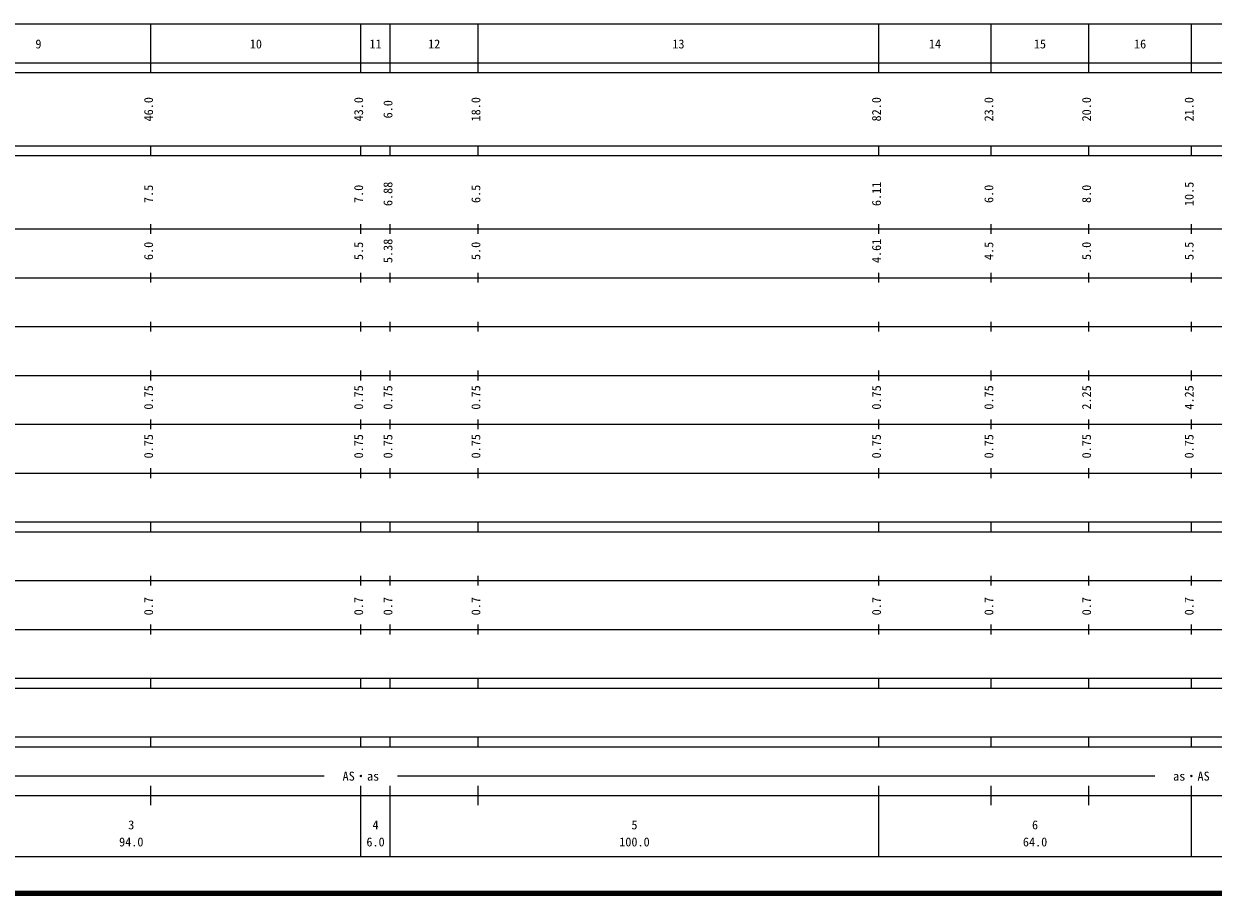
# Model space of a CAD drawing. Units: millimetres on the paper, enlarged 1000 times. Extents: x 40000 to 680000, y 20000 to 380000.
# Drawn here: x 292998 to 536466, y 20000 to 198000 of the extents above; entities that cross this region are included whole.
import ezdxf
from ezdxf.enums import TextEntityAlignment as Align

# ---------------------------------------------------------------- set-up
doc = ezdxf.new("R2010")
doc.units = ezdxf.units.MM
doc.header["$LTSCALE"] = 1000
doc.layers.add('M-TTL', color=2, linetype='Continuous', lineweight=140)
doc.layers.add('M-TTL-BAND', color=7, linetype='Continuous', lineweight=25)
doc.styles.add('ＭＳ ゴシック', font='')
doc.styles.get('ＭＳ ゴシック').set_extended_font_data('MS Gothic')

msp = doc.modelspace()

# ---------------------------------------------------------------- linework, layer by layer
at = {"layer": 'M-TTL'}
msp.add_line((40000, 20000), (680000, 20000), dxfattribs=at)
at = {"layer": 'M-TTL-BAND'}
for p, q in [((68000, 198000), (579000, 198000)), ((319000, 188000), (319000, 198000)), ((362000, 188000), (362000, 198000)), ((368000, 188000), (368000, 198000)), ((386000, 188000), (386000, 198000)), ((468000, 188000), (468000, 198000)), ((491000, 188000), (491000, 198000)), ((511000, 188000), (511000, 198000)), ((532000, 188000), (532000, 198000)), ((40000, 190000), (579000, 190000)), ((40000, 188000), (579000, 188000)), ((40000, 173000), (579000, 173000)), ((319000, 171000), (319000, 173000)), ((362000, 171000), (362000, 173000)), ((368000, 171000), (368000, 173000)), ((386000, 171000), (386000, 173000)), ((468000, 171000), (468000, 173000)), ((491000, 171000), (491000, 173000)), ((511000, 171000), (511000, 173000)), ((532000, 171000), (532000, 173000)), ((40000, 171000), (579000, 171000)), ((40000, 156000), (579000, 156000)), ((319000, 155000), (319000, 157000)), ((362000, 155000), (362000, 157000)), ((368000, 155000), (368000, 157000)), ((386000, 155000), (386000, 157000)), ((468000, 155000), (468000, 157000)), ((491000, 155000), (491000, 157000)), ((511000, 155000), (511000, 157000)), ((532000, 155000), (532000, 157000)), ((319000, 145000), (319000, 147000)), ((362000, 145000), (362000, 147000)), ((368000, 145000), (368000, 147000)), ((386000, 145000), (386000, 147000)), ((468000, 145000), (468000, 147000)), ((491000, 145000), (491000, 147000)), ((511000, 145000), (511000, 147000)), ((532000, 145000), (532000, 147000)), ((46000, 146000), (579000, 146000)), ((319000, 135000), (319000, 137000)), ((362000, 135000), (362000, 137000)), ((368000, 135000), (368000, 137000)), ((386000, 135000), (386000, 137000)), ((468000, 135000), (468000, 137000)), ((491000, 135000), (491000, 137000)), ((511000, 135000), (511000, 137000)), ((532000, 135000), (532000, 137000)), ((52000, 136000), (579000, 136000)), ((319000, 125000), (319000, 127000)), ((362000, 125000), (362000, 127000)), ((368000, 125000), (368000, 127000)), ((386000, 125000), (386000, 127000)), ((468000, 125000), (468000, 127000)), ((491000, 125000), (491000, 127000)), ((511000, 125000), (511000, 127000)), ((532000, 125000), (532000, 127000)), ((46000, 126000), (579000, 126000)), ((319000, 115000), (319000, 117000)), ((362000, 115000), (362000, 117000)), ((368000, 115000), (368000, 117000)), ((386000, 115000), (386000, 117000)), ((468000, 115000), (468000, 117000)), ((491000, 115000), (491000, 117000)), ((511000, 115000), (511000, 117000)), ((532000, 115000), (532000, 117000)), ((52000, 116000), (579000, 116000)), ((46000, 106000), (579000, 106000)), ((319000, 105000), (319000, 107000)), ((362000, 105000), (362000, 107000)), ((368000, 105000), (368000, 107000)), ((386000, 105000), (386000, 107000)), ((468000, 105000), (468000, 107000)), ((491000, 105000), (491000, 107000)), ((511000, 105000), (511000, 107000)), ((532000, 105000), (532000, 107000)), ((40000, 96000), (579000, 96000)), ((319000, 94000), (319000, 96000)), ((362000, 94000), (362000, 96000)), ((368000, 94000), (368000, 96000)), ((386000, 94000), (386000, 96000)), ((468000, 94000), (468000, 96000)), ((491000, 94000), (491000, 96000)), ((511000, 94000), (511000, 96000)), ((532000, 94000), (532000, 96000)), ((40000, 94000), (579000, 94000)), ((49000, 84000), (579000, 84000)), ((319000, 83000), (319000, 85000)), ((362000, 83000), (362000, 85000)), ((368000, 83000), (368000, 85000)), ((386000, 83000), (386000, 85000)), ((468000, 83000), (468000, 85000)), ((491000, 83000), (491000, 85000)), ((511000, 83000), (511000, 85000)), ((532000, 83000), (532000, 85000)), ((40000, 74000), (579000, 74000)), ((319000, 73000), (319000, 75000)), ((362000, 73000), (362000, 75000)), ((368000, 73000), (368000, 75000)), ((386000, 73000), (386000, 75000)), ((468000, 73000), (468000, 75000)), ((491000, 73000), (491000, 75000)), ((511000, 73000), (511000, 75000)), ((532000, 73000), (532000, 75000)), ((40000, 64000), (579000, 64000)), ((319000, 62000), (319000, 64000)), ((362000, 62000), (362000, 64000)), ((368000, 62000), (368000, 64000)), ((386000, 62000), (386000, 64000)), ((468000, 62000), (468000, 64000)), ((491000, 62000), (491000, 64000)), ((511000, 62000), (511000, 64000)), ((532000, 62000), (532000, 64000)), ((40000, 62000), (579000, 62000)), ((40000, 52000), (579000, 52000)), ((319000, 50000), (319000, 52000)), ((362000, 50000), (362000, 52000)), ((368000, 50000), (368000, 52000)), ((386000, 50000), (386000, 52000)), ((468000, 50000), (468000, 52000)), ((491000, 50000), (491000, 52000)), ((511000, 50000), (511000, 52000)), ((532000, 50000), (532000, 52000)), ((40000, 50000), (579000, 50000)), ((71000, 44000), (354500, 44000)), ((369500, 44000), (524500, 44000)), ((319000, 38000), (319000, 42000)), ((362000, 27500), (362000, 42000)), ((368000, 27500), (368000, 42000)), ((386000, 38000), (386000, 42000)), ((468000, 27500), (468000, 42000)), ((491000, 38000), (491000, 42000)), ((511000, 38000), (511000, 42000)), ((532000, 27500), (532000, 42000)), ((40000, 40000), (579000, 40000)), ((68000, 27500), (579000, 27500))]:
    msp.add_line(p, q, dxfattribs=at)

# ---------------------------------------------------------------- texts
at = {"layer": 'M-TTL-BAND', "style": 'ＭＳ ゴシック'}
for s, p in [('9', (296000, 192405)), ('10', (340500, 192405)), ('11', (365000, 192405)), ('12', (377000, 192405)), ('13', (427000, 192405)), ('14', (479500, 192405)), ('15', (501000, 192405)), ('16', (521500, 192405)), ('AS・as', (362000, 42500)), ('as・AS', (532000, 42500)), ('3', (315000, 32523)), ('4', (365000, 32523)), ('5', (418000, 32523)), ('6', (500000, 32523)), ('94.0', (315000, 29033)), ('6.0', (365000, 29033)), ('100.0', (418000, 29033)), ('64.0', (500000, 29033))]:
    msp.add_text(s, height=1833, dxfattribs=at).set_placement(p, align=Align.BOTTOM_CENTER)
for s, p in [('46.0', (320000, 180500)), ('43.0', (363000, 180500)), ('18.0', (387000, 180500)), ('82.0', (469000, 180500)), ('23.0', (492000, 180500)), ('20.0', (512000, 180500)), ('21.0', (533000, 180500)), ('6.0', (369000, 180500)), ('7.5', (320000, 163174)), ('7.0', (363000, 163174)), ('6.88', (369000, 163174)), ('6.5', (387000, 163174)), ('6.11', (469000, 163174)), ('6.0', (492000, 163174)), ('8.0', (512000, 163174)), ('10.5', (533000, 163174)), ('5.38', (369000, 151500)), ('4.61', (469000, 151500)), ('6.0', (320000, 151500)), ('5.5', (363000, 151500)), ('5.0', (387000, 151500)), ('4.5', (492000, 151500)), ('5.0', (512000, 151500)), ('5.5', (533000, 151500)), ('0.75', (320000, 121500)), ('0.75', (363000, 121500)), ('0.75', (369000, 121500)), ('0.75', (387000, 121500)), ('0.75', (469000, 121500)), ('0.75', (492000, 121500)), ('2.25', (512000, 121500)), ('4.25', (533000, 121500)), ('0.75', (320000, 111500)), ('0.75', (363000, 111500)), ('0.75', (369000, 111500)), ('0.75', (387000, 111500)), ('0.75', (469000, 111500)), ('0.75', (492000, 111500)), ('0.75', (512000, 111500)), ('0.75', (533000, 111500)), ('0.7', (320000, 78764)), ('0.7', (363000, 78764)), ('0.7', (369000, 78764)), ('0.7', (387000, 78764)), ('0.7', (469000, 78764)), ('0.7', (492000, 78764)), ('0.7', (512000, 78764)), ('0.7', (533000, 78764))]:
    msp.add_text(s, height=1833, rotation=90, dxfattribs=at).set_placement(p, align=Align.BOTTOM_CENTER)

doc.saveas('drawing.dxf')
